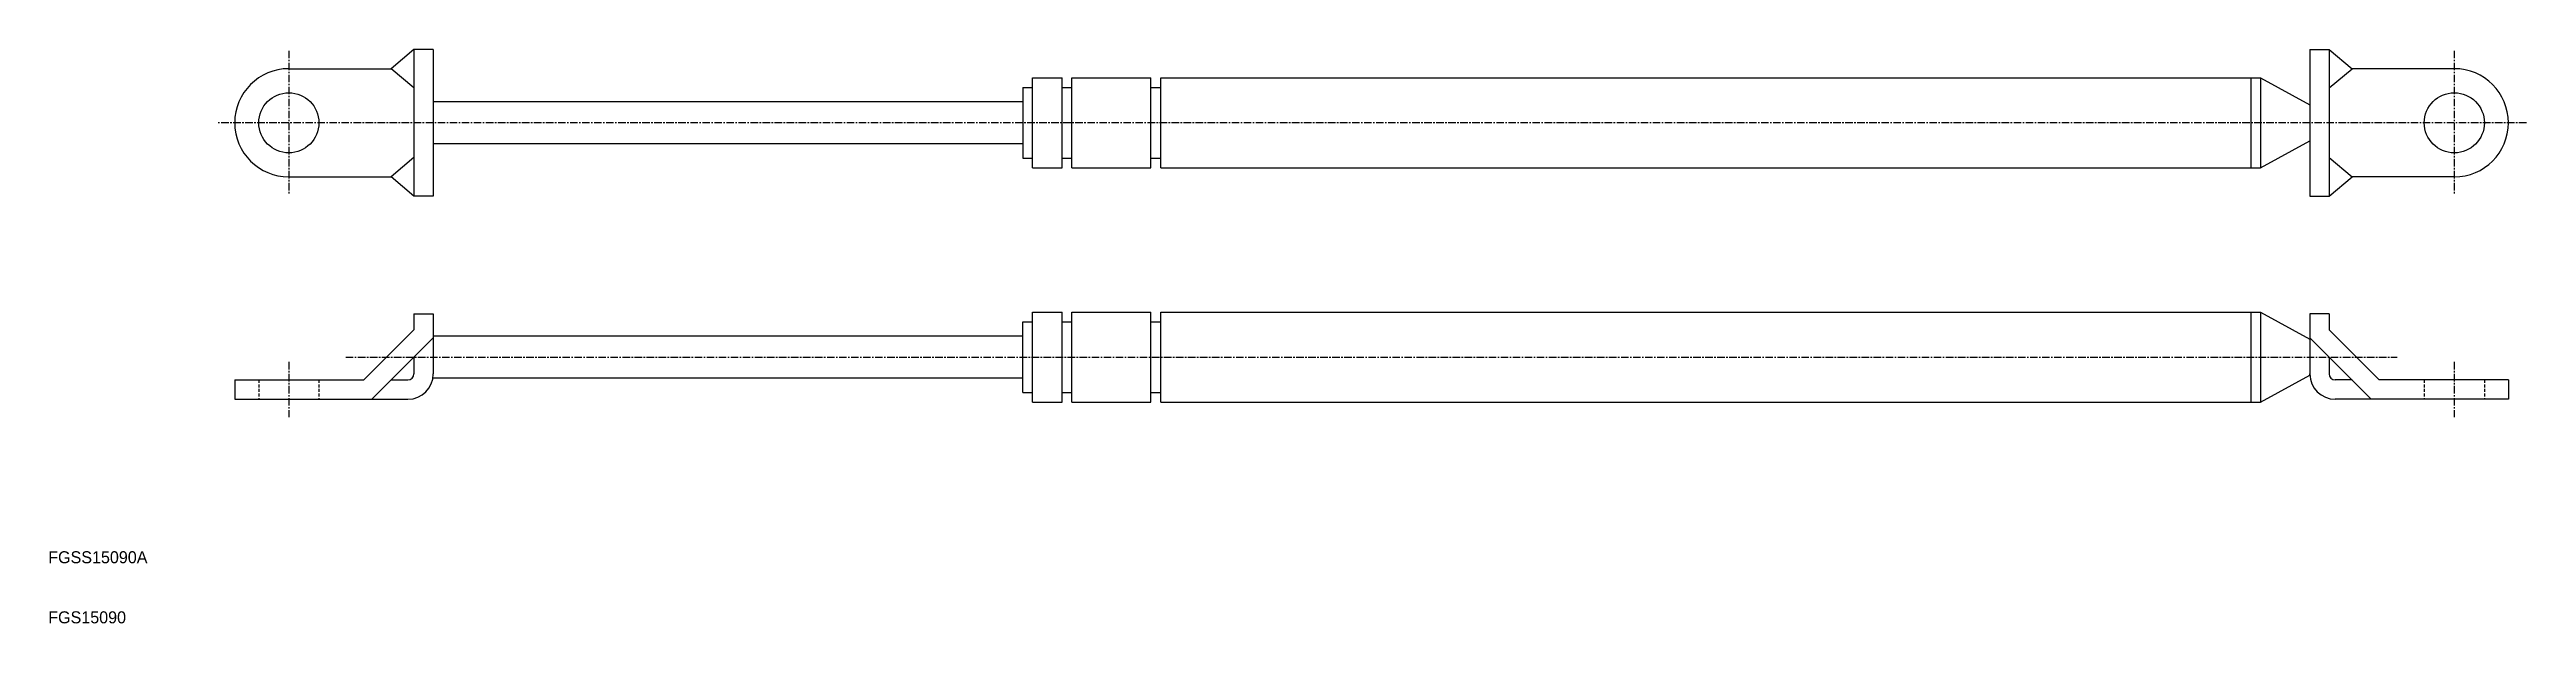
# Model space of a CAD drawing. Extents: x 10 to 422, y 10 to 105.
import ezdxf

# ---------------------------------------------------------------- set-up
doc = ezdxf.new("R2010")
doc.units = 0
doc.linetypes.add('CENTER', pattern=[2, 1.25, -0.25, 0.25, -0.25])
doc.linetypes.add('DASHED', pattern=[0.75, 0.5, -0.25])
doc.layers.get('0').update_dxf_attribs({"linetype": 'CONTINUOUS'})
doc.layers.add('CENTER', color=1, linetype='CENTER')

msp = doc.modelspace()

# ---------------------------------------------------------------- linework, layer by layer
at = {"color": 7, "linetype": 'CONTINUOUS'}
for p, q in [((70.8, 105.5), (67, 102.3)), ((70.8, 105.5), (70.8, 81.1)), ((74, 105.5), (70.8, 105.5)), ((74, 105.5), (74, 81.1)), ((386, 105.5), (386, 81.1)), ((386, 105.5), (389.2, 105.5)), ((389.2, 105.5), (389.2, 81.1)), ((389.2, 105.5), (393, 102.3)), ((50, 102.3), (67, 102.3)), ((70.8, 99.1), (67, 102.3)), ((172, 99.16), (173.64, 99.16)), ((172, 99.16), (172, 87.44)), ((173.64, 100.8), (178.56, 100.8)), ((173.64, 85.8), (173.64, 100.8)), ((178.56, 85.8), (178.56, 100.8)), ((178.56, 99.16), (180.2, 99.16)), ((180.2, 100.8), (193.32, 100.8)), ((180.2, 85.8), (180.2, 100.8)), ((193.32, 85.8), (193.32, 100.8)), ((193.32, 99.16), (194.96, 99.16)), ((194.96, 100.8), (377.8, 100.8)), ((194.96, 85.8), (194.96, 100.8)), ((376.16, 100.8), (376.16, 85.8)), ((377.8, 100.8), (386, 96.3)), ((377.8, 100.8), (377.8, 85.8)), ((389.2, 99.1), (393, 102.3)), ((410, 102.3), (393, 102.3)), ((172, 96.8), (74, 96.8)), ((70.8, 87.5), (67, 84.3)), ((172, 89.8), (74, 89.8)), ((172, 87.44), (173.64, 87.44)), ((178.56, 87.44), (180.2, 87.44)), ((193.32, 87.44), (194.96, 87.44)), ((377.8, 85.8), (386, 90.3)), ((389.2, 87.5), (393, 84.3)), ((50, 84.3), (67, 84.3)), ((70.8, 81.1), (67, 84.3)), ((173.64, 85.8), (178.56, 85.8)), ((180.2, 85.8), (193.32, 85.8)), ((194.96, 85.8), (377.8, 85.8)), ((389.2, 81.1), (393, 84.3)), ((410, 84.3), (393, 84.3)), ((74, 81.1), (70.8, 81.1)), ((386, 81.1), (389.2, 81.1)), ((173.64, 46.8), (173.64, 61.8)), ((173.64, 61.8), (178.56, 61.8)), ((178.56, 46.8), (178.56, 61.8)), ((180.2, 46.8), (180.2, 61.8)), ((180.2, 61.8), (193.32, 61.8)), ((193.32, 46.8), (193.32, 61.8)), ((194.96, 61.8), (377.8, 61.8)), ((194.96, 46.8), (194.96, 61.8)), ((376.16, 61.8), (376.16, 46.8)), ((377.8, 61.8), (377.8, 46.8)), ((377.8, 61.8), (386, 57.3)), ((70.8, 58.83), (62.47, 50.5)), ((70.8, 61.5), (70.8, 58.83)), ((70.8, 61.5), (74, 61.5)), ((74, 61.5), (74, 51.5)), ((172, 57.8), (74, 57.8)), ((172, 48.44), (172, 60.16)), ((172, 60.16), (173.64, 60.16)), ((178.56, 60.16), (180.2, 60.16)), ((193.32, 60.16), (194.96, 60.16)), ((386, 61.5), (386, 51.5)), ((389.2, 61.5), (386, 61.5)), ((389.2, 61.5), (389.2, 58.83)), ((389.2, 58.83), (397.53, 50.5)), ((74, 57.5), (63.8, 47.3)), ((70.8, 54.3), (70.8, 51.5)), ((386, 57.5), (396.2, 47.3)), ((389.2, 54.3), (389.2, 51.5)), ((41, 50.5), (62.47, 50.5)), ((41, 50.5), (41, 47.3)), ((67, 50.5), (69.8, 50.5)), ((74, 51.3), (74, 51.5)), ((172, 50.8), (74, 50.8)), ((377.8, 46.8), (386, 51.3)), ((386, 51.3), (386, 51.5)), ((393, 50.5), (390.2, 50.5)), ((419, 50.5), (397.53, 50.5)), ((419, 50.5), (419, 47.3)), ((41, 47.3), (69.8, 47.3)), ((172, 48.44), (173.64, 48.44)), ((173.64, 46.8), (178.56, 46.8)), ((178.56, 48.44), (180.2, 48.44)), ((180.2, 46.8), (193.32, 46.8)), ((193.32, 48.44), (194.96, 48.44)), ((194.96, 46.8), (377.8, 46.8)), ((419, 47.3), (390.2, 47.3))]:
    msp.add_line(p, q, dxfattribs=at)
at = {"color": 3, "linetype": 'DASHED'}
for p, q in [((45, 50.5), (45, 47.3)), ((55, 50.5), (55, 47.3)), ((405, 50.5), (405, 47.3)), ((415, 50.5), (415, 47.3))]:
    msp.add_line(p, q, dxfattribs=at)
at = {"color": 7, "linetype": 'CONTINUOUS'}
for centre in [(50, 93.3), (410, 93.3)]:
    msp.add_circle(centre, 5, dxfattribs=at)
for centre, radius, start, end in [((50, 93.3), 9, 90, 270), ((410, 93.3), 9, 270, 90), ((69.8, 51.5), 1, 270, 0), ((69.8, 51.5), 4.2, 270, 0), ((390.2, 51.5), 4.2, 180, 270), ((390.2, 51.5), 1, 180, 270)]:
    msp.add_arc(centre, radius, start, end, dxfattribs=at)
at = {"layer": 'CENTER', "color": 1, "linetype": 'CENTER'}
for p, q in [((50, 105.3), (50, 81.3)), ((410, 105.3), (410, 81.3)), ((422, 93.3), (38, 93.3)), ((59.47, 54.3), (400.53, 54.3)), ((50, 53.5), (50, 44.3)), ((410, 53.5), (410, 44.3))]:
    msp.add_line(p, q, dxfattribs=at)

# ---------------------------------------------------------------- texts
at = {"color": 7, "linetype": 'CONTINUOUS'}
for s, p in [('FGSS15090A', (10, 20)), ('FGS15090', (10, 10))]:
    msp.add_text(s, height=2, dxfattribs=at).set_placement(p)

doc.saveas('drawing.dxf')
